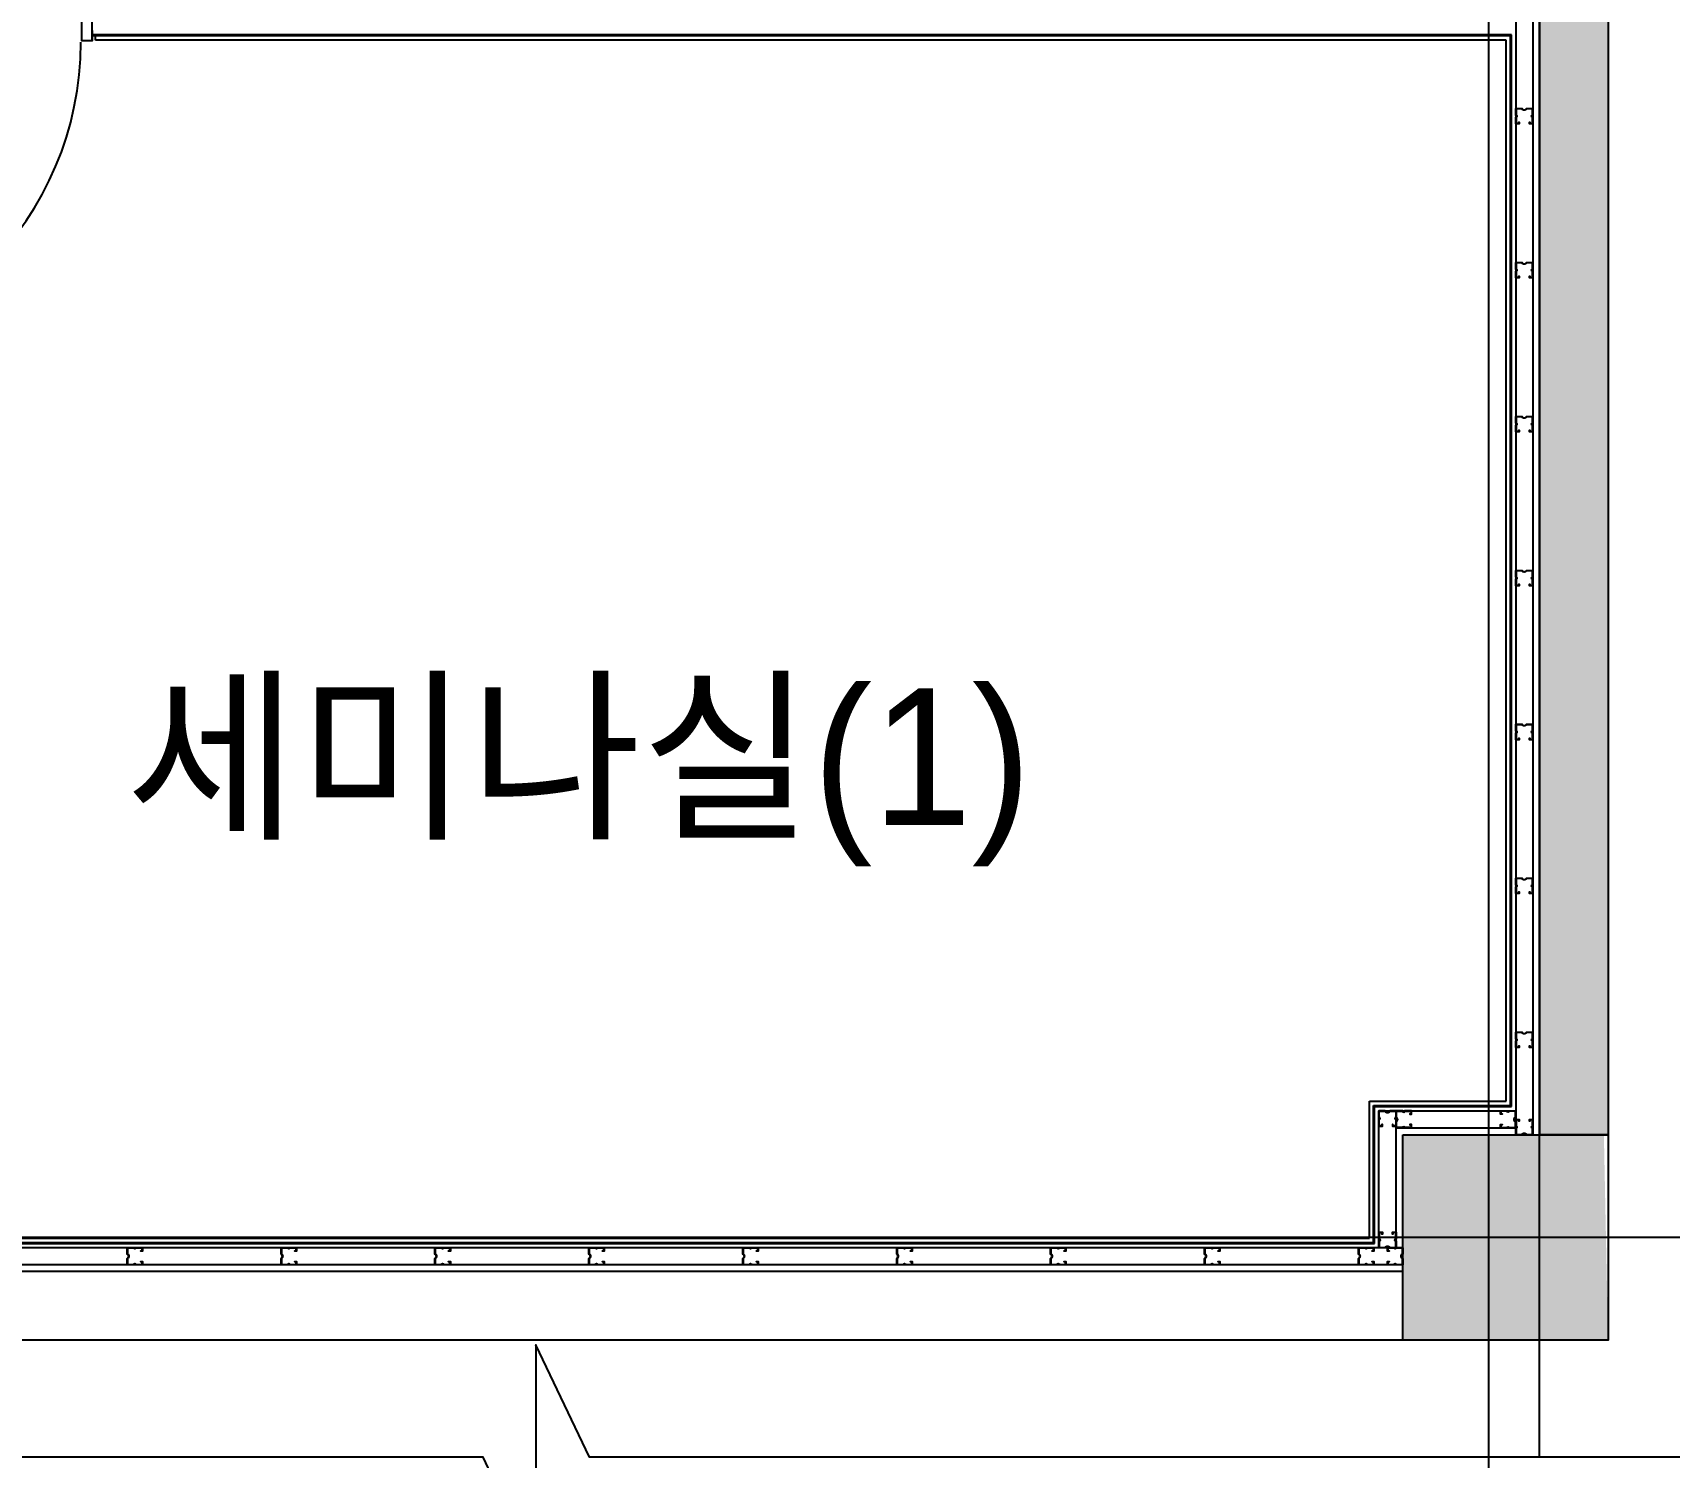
# Model space of a CAD drawing. Header units: metres. Extents: x 630750 to 860239, y 578133 to 726633.
# Drawn here: x 758748 to 763533, y 632268 to 636432 of the extents above; entities that cross this region are included whole.
import ezdxf

# ---------------------------------------------------------------- set-up
doc = ezdxf.new("R2010")
doc.units = ezdxf.units.M
doc.header["$LTSCALE"] = 300
doc.linetypes.add('CONTINOUS', pattern=[0])
doc.linetypes.add('업무시설_xr-base$0$CONTINOUS', pattern=[0])
for name, color, linetype in [('002mp-SYM', 3, 'Continuous'), ('A-CEN-1', 1, 'Continuous'), ('A-CON', 2, 'Continuous'), ('A-TXT', 3, 'Continuous'), ('A-WAL-BLK', 3, 'Continuous'), ('A-WALL-CONC', 2, 'Continuous'), ('KUK-DOOR', 4, 'Continuous'), ('KUK-DOOR-FRAME', 4, 'Continuous'), ('KUK-DRYWALL', 4, 'Continuous'), ('KUK-WALL-DRYWALL', 4, 'Continuous'), ('KUK-공사제외', 252, 'CONTINOUS'), ('KUK-석고보드', 201, 'Continuous')]:
    doc.layers.add(name, color=color, linetype=linetype)
doc.styles.add('돋움', font='')
doc.styles.get('돋움').set_extended_font_data('Dotum')

# ---------------------------------------------------------------- blocks, each defined once
blk = doc.blocks.new('con1')
at = {"layer": 'A-WALL-CONC', "linetype": '업무시설_xr-base$0$CONTINOUS'}
h = blk.add_hatch(color=253, dxfattribs=at)
h.dxf.hatch_style = 1
h.paths.add_polyline_path([(-302595.9, -253222.2), (-301895.9, -253222.2), (-301895.9, -253922.2), (-302595.9, -253922.2)])
h.paths.add_polyline_path([(-384245.9, -253222.2), (-383545.9, -253222.2), (-383545.9, -253922.2), (-384245.9, -253922.2)])
h.paths.add_polyline_path([(-335095.9, -253172.2), (-334295.9, -253172.2), (-334295.9, -253972.2), (-335095.9, -253972.2)])
h.paths.add_polyline_path([(-354895.9, -253172.2), (-354095.9, -253172.2), (-354095.9, -253972.2), (-354895.9, -253972.2)])
h.paths.add_polyline_path([(-374695.9, -253172.2), (-373895.9, -253172.2), (-373895.9, -253972.2), (-374695.9, -253972.2)])
h.paths.add_polyline_path([(-325195.9, -253172.2), (-324395.9, -253172.2), (-324395.9, -253972.2), (-325195.9, -253972.2)])
h.paths.add_polyline_path([(-364745.9, -253222.2), (-364045.9, -253222.2), (-364045.9, -253922.2), (-364745.9, -253922.2)])
h.paths.add_polyline_path([(-344945.9, -253222.2), (-344245.9, -253222.2), (-344245.9, -253922.2), (-344945.9, -253922.2)])
h.paths.add_polyline_path([(-310045.9, -253222.2), (-309345.9, -253222.2), (-309345.9, -253922.2), (-310045.9, -253922.2)])
h.paths.add_polyline_path([(-318595.9, -253172.2), (-317795.9, -253172.2), (-317795.9, -253972.2), (-318595.9, -253972.2)])
h.paths.add_polyline_path([(-384245.9, -310859.9), (-383445.9, -310859.9), (-383445.9, -311659.9), (-384245.9, -311659.9)])
h.paths.add_polyline_path([(-384245.9, -305472.2), (-383445.9, -305472.2), (-383445.9, -306272.2), (-384245.9, -306272.2)])
h.paths.add_polyline_path([(-384245.9, -295572.2), (-383445.9, -295572.2), (-383445.9, -296372.2), (-384245.9, -296372.2)])
h.paths.add_polyline_path([(-384195.9, -276472.2), (-383595.9, -276472.2), (-383595.9, -275872.2), (-384195.9, -275872.2)])
h.paths.add_polyline_path([(-384245.9, -285672.2), (-383445.9, -285672.2), (-383445.9, -286472.2), (-384245.9, -286472.2)])
h.paths.add_polyline_path([(-384295.9, -269172.2), (-383495.9, -269172.2), (-383495.9, -269972.2), (-384295.9, -269972.2)])
h.paths.add_polyline_path([(-384295.9, -260672.2), (-383495.9, -260672.2), (-383495.9, -261472.2), (-384295.9, -261472.2)])
h.paths.add_polyline_path([(-376995.9, -285572.2), (-376195.9, -285572.2), (-376195.9, -286372.2), (-376995.9, -286372.2)], flags=17)
h.paths.add_polyline_path([(-374695.9, -276572.2), (-373895.9, -276572.2), (-373895.9, -275772.2), (-374695.9, -275772.2)], flags=17)
h.paths.add_polyline_path([(-364695.9, -285772.2), (-364095.9, -285772.2), (-364095.9, -286372.2), (-364695.9, -286372.2)], flags=17)
h.paths.add_polyline_path([(-364795.9, -275772.2), (-363995.9, -275772.2), (-363995.9, -276572.2), (-364795.9, -276572.2)], flags=17)
edge = h.paths.add_edge_path(flags=16)
edge.add_arc((-376495.9, -295972.2), 450, 0, 360)
edge = h.paths.add_edge_path(flags=16)
edge.add_arc((-354495.9, -302572.2), 450, 0, 360)
edge = h.paths.add_edge_path(flags=16)
edge.add_arc((-364395.9, -295972.2), 350, 0, 360)
edge = h.paths.add_edge_path(flags=16)
edge.add_arc((-354495.9, -295972.2), 450, 0, 360)
edge = h.paths.add_edge_path(flags=16)
edge.add_arc((-344595.9, -302572.2), 350, 0, 360)
edge = h.paths.add_edge_path(flags=16)
edge.add_arc((-344595.9, -295972.2), 350, 0, 360)
edge = h.paths.add_edge_path(flags=16)
edge.add_arc((-364395.9, -302572.2), 350, 0, 360)
h.paths.add_polyline_path([(-375978.1, -305715.7), (-376743.7, -305483.5), (-376976, -306249), (-376210.4, -306481.3)], flags=17)
h.paths.add_polyline_path([(-378097.8, -312701.2), (-378863.4, -312468.9), (-379095.6, -313234.5), (-378330.1, -313466.8)], flags=16)
h.paths.add_polyline_path([(-354767.9, -312099.6), (-355533.5, -311867.3), (-355765.8, -312632.8), (-355000.2, -312865.1)], flags=17)
h.paths.add_polyline_path([(-347591.1, -314277.3), (-348356.6, -314045), (-348588.9, -314810.6), (-347823.4, -315042.9)], flags=17)
h.paths.add_polyline_path([(-349725.3, -321310.6), (-350490.8, -321078.3), (-350723.1, -321843.9), (-349957.6, -322076.2)], flags=17)
h.paths.add_polyline_path([(-359198.7, -318436), (-359964.3, -318203.7), (-360196.6, -318969.2), (-359431, -319201.5)], flags=17)
edge = h.paths.add_edge_path(flags=16)
edge.add_arc((-324745.9, -312472.2), 450, 0, 360)
h.paths.add_polyline_path([(-318595.9, -311972.2), (-317795.9, -311972.2), (-317795.9, -312972.2), (-318595.9, -312972.2)], flags=17)
edge = h.paths.add_edge_path(flags=16)
edge.add_arc((-335145.9, -312472.2), 350, 0, 360)
edge = h.paths.add_edge_path(flags=16)
edge.add_arc((-338616.5, -317418.6), 450, 0, 360)
h.paths.add_polyline_path([(-340251.8, -324185.3), (-341017.4, -323953), (-341249.7, -324718.5), (-340484.1, -324950.8)], flags=17)
edge = h.paths.add_edge_path(flags=17)
edge.add_arc((-324745.9, -319072.2), 450, 0, 360)
h.paths.add_polyline_path([(-318695.9, -318672.2), (-317695.9, -318672.2), (-317695.9, -319472.2), (-318695.9, -319472.2)], flags=17)
h.paths.add_polyline_path([(-310095.9, -327072.2), (-309295.9, -327072.2), (-309295.9, -327872.2), (-310095.9, -327872.2)])
h.paths.add_polyline_path([(-316095.9, -322372.2), (-316095.9, -325422.2), (-311307.7, -325422.2), (-311307.7, -325222.2), (-315895.9, -325222.2), (-315895.9, -322572.2), (-309695.9, -322572.2), (-309695.9, -325222.2), (-310307.7, -325222.2), (-310307.7, -325422.2), (-309495.9, -325422.2), (-309495.9, -322372.2)], flags=17)
edge = h.paths.add_edge_path(flags=17)
edge.add_arc((-324795.9, -327472.2), 400, 0, 360)
edge = h.paths.add_edge_path(flags=17)
edge.add_arc((-318195.9, -329272.2), 450, 0, 360)
h.paths.add_polyline_path([(-310095.9, -331472.2), (-309295.9, -331472.2), (-309295.9, -332272.2), (-310095.9, -332272.2)])
edge = h.paths.add_edge_path(flags=16)
edge.add_arc((-334695.9, -302572.2), 350, 0, 360)
edge = h.paths.add_edge_path(flags=17)
edge.add_arc((-334695.9, -286072.2), 350, 0, 360)
edge = h.paths.add_edge_path(flags=16)
edge.add_arc((-334695.9, -295972.2), 350, 0, 360)
edge = h.paths.add_edge_path(flags=17)
edge.add_arc((-344595.9, -286072.2), 450, 0, 360)
h.paths.add_polyline_path([(-318595.9, -295472.2), (-317795.9, -295472.2), (-317795.9, -296472.2), (-318595.9, -296472.2)], flags=17)
h.paths.add_polyline_path([(-318595.9, -302072.2), (-317795.9, -302072.2), (-317795.9, -303072.2), (-318595.9, -303072.2)], flags=17)
edge = h.paths.add_edge_path(flags=16)
edge.add_arc((-324795.9, -302572.2), 450, 0, 360)
edge = h.paths.add_edge_path(flags=16)
edge.add_arc((-324795.9, -295972.2), 450, 0, 360)
edge = h.paths.add_edge_path(flags=17)
edge.add_arc((-324795.9, -286072.2), 450, 0, 360)
edge = h.paths.add_edge_path(flags=17)
edge.add_arc((-334695.9, -276172.2), 450, 0, 360)
edge = h.paths.add_edge_path(flags=17)
edge.add_arc((-344595.9, -276172.2), 450, 0, 360)
h.paths.add_polyline_path([(-318595.9, -275772.2), (-317795.9, -275772.2), (-317795.9, -276572.2), (-318595.9, -276572.2)], flags=17)
h.paths.add_polyline_path([(-318595.9, -285672.2), (-317795.9, -285672.2), (-317795.9, -286472.2), (-318595.9, -286472.2)], flags=17)
edge = h.paths.add_edge_path(flags=17)
edge.add_arc((-324795.9, -276172.2), 450, 0, 360)
h.paths.add_polyline_path([(-364795.9, -260672.2), (-363995.9, -260672.2), (-363995.9, -261472.2), (-364795.9, -261472.2)])
h.paths.add_polyline_path([(-364795.9, -269172.2), (-363995.9, -269172.2), (-363995.9, -269972.2), (-364795.9, -269972.2)], flags=17)
h.paths.add_polyline_path([(-325195.9, -269172.2), (-324395.9, -269172.2), (-324395.9, -269972.2), (-325195.9, -269972.2)], flags=17)
h.paths.add_polyline_path([(-310845.9, -260722.2), (-310045.9, -260722.2), (-310045.9, -261522.2), (-310845.9, -261522.2)], flags=17)
h.paths.add_polyline_path([(-325195.9, -260672.2), (-324395.9, -260672.2), (-324395.9, -261472.2), (-325195.9, -261472.2)])
h.paths.add_polyline_path([(-335095.9, -260672.2), (-334295.9, -260672.2), (-334295.9, -261472.2), (-335095.9, -261472.2)])
h.paths.add_polyline_path([(-344995.9, -260672.2), (-344195.9, -260672.2), (-344195.9, -261472.2), (-344995.9, -261472.2)])
h.paths.add_polyline_path([(-354895.9, -260672.2), (-354095.9, -260672.2), (-354095.9, -261472.2), (-354895.9, -261472.2)])
h.paths.add_polyline_path([(-354895.9, -269172.2), (-354095.9, -269172.2), (-354095.9, -269972.2), (-354895.9, -269972.2)], flags=17)
h.paths.add_polyline_path([(-344995.9, -269172.2), (-344195.9, -269172.2), (-344195.9, -269972.2), (-344995.9, -269972.2)], flags=17)
h.paths.add_polyline_path([(-335095.9, -269172.2), (-334295.9, -269172.2), (-334295.9, -269972.2), (-335095.9, -269972.2)], flags=17)
h.paths.add_polyline_path([(-310145.9, -275772.2), (-309345.9, -275772.2), (-309345.9, -276572.2), (-310145.9, -276572.2)])
h.paths.add_polyline_path([(-310145.9, -269172.2), (-309345.9, -269172.2), (-309345.9, -269972.2), (-310145.9, -269972.2)])
h.paths.add_polyline_path([(-309945.9, -312172.2), (-309345.9, -312172.2), (-309345.9, -312772.2), (-309945.9, -312772.2)], flags=17)
h.paths.add_polyline_path([(-309945.9, -302272.2), (-309345.9, -302272.2), (-309345.9, -302872.2), (-309945.9, -302872.2)], flags=17)
h.paths.add_polyline_path([(-310145.9, -295572.2), (-309345.9, -295572.2), (-309345.9, -296372.2), (-310145.9, -296372.2)])
h.paths.add_polyline_path([(-310145.9, -285672.2), (-309345.9, -285672.2), (-309345.9, -286472.2), (-310145.9, -286472.2)])
h.paths.add_polyline_path([(-366406.6, -311179.9), (-366585, -311089.4), (-367172.8, -312248.9), (-366994.4, -312339.4)], flags=16)
h.paths.add_polyline_path([(-367582.3, -313498.9), (-367760.7, -313408.4), (-368303.3, -314478.7), (-368124.9, -314569.2)], flags=16)
h.paths.add_polyline_path([(-374501.4, -323406.8), (-375266.9, -323174.5), (-375499.2, -323940), (-374733.7, -324172.3)], flags=17)
h.paths.add_polyline_path([(-380817, -321490.3), (-381582.5, -321258), (-381814.8, -322023.6), (-381049.3, -322255.9)])
h.paths.add_polyline_path([(-319504.7, -329605.3), (-319562.8, -329796.7), (-318586.8, -330092.9), (-318528.7, -329901.5)], flags=17)
h.paths.add_polyline_path([(-317399.5, -330244.1), (-317457.6, -330435.5), (-316481.5, -330731.7), (-316423.5, -330540.3)], flags=17)
h.paths.add_polyline_path([(-315294.3, -330882.9), (-315352.4, -331074.3), (-314376.3, -331370.5), (-314318.3, -331179.1)], flags=17)
h.paths.add_polyline_path([(-313189.1, -331521.7), (-313247.2, -331713.1), (-312271.1, -332009.3), (-312213, -331817.9)], flags=17)
h.paths.add_polyline_path([(-311083.9, -332160.5), (-311142, -332351.9), (-310165.9, -332648.1), (-310107.8, -332456.7)], flags=17)
h.paths.add_polyline_path([(-308978.7, -332799.4), (-309036.7, -332990.7), (-308060.7, -333286.9), (-308002.6, -333095.5)])
h.paths.add_polyline_path([(-306873.5, -333438.2), (-306931.5, -333629.5), (-305955.5, -333925.7), (-305897.4, -333734.3)])
h.paths.add_polyline_path([(-321610, -328966.5), (-321668, -329157.9), (-320692, -329454.1), (-320633.9, -329262.7)], flags=17)
h.paths.add_polyline_path([(-304768.2, -334077), (-304826.3, -334268.4), (-303850.3, -334564.5), (-303792.2, -334373.1)])
h.paths.add_polyline_path([(-366379.8, -308837.3), (-366525.2, -309124), (-365780.1, -309501.8), (-365997.1, -309929.9), (-365818.7, -310020.4), (-365281.9, -308961.4), (-368992.7, -307835.4), (-369050.7, -308026.8), (-368955, -308055.9), (-369303.5, -309204.2), (-369399.2, -309175.1), (-369457.2, -309366.5), (-369361.5, -309395.5), (-371190.9, -315424.1), (-373726.7, -314654.6), (-371897.4, -308626.1), (-370414.2, -309076.1), (-370356.1, -308884.7), (-371839.3, -308434.7), (-371490.9, -307286.4), (-370007.6, -307736.5), (-369949.6, -307545.1), (-371624.2, -307036.9), (-373976.1, -314787.9), (-369001.2, -316297.6), (-368712.8, -315728.7), (-368891.1, -315638.2), (-369103.7, -316057.4), (-370999.5, -315482.2), (-368763.6, -308113.9)], flags=17)
edge = h.paths.add_edge_path()
edge.add_line((-317995.9, -269122.2), (-318195.9, -269122.2))
edge.add_line((-318195.9, -266622.2), (-317995.9, -266622.2))
edge.add_line((-318195.9, -265972.2), (-318195.9, -266622.2))
edge.add_line((-318195.9, -269122.2), (-318195.9, -269672.2))
edge.add_line((-317995.9, -269472.2), (-317995.9, -269122.2))
edge.add_line((-317995.9, -266622.2), (-317995.9, -265972.2))
edge.add_line((-317070.9, -260922.2), (-317070.9, -260722.2))
edge.add_line((-317070.9, -260722.2), (-314895.9, -260722.2))
edge.add_line((-314895.9, -260722.2), (-314895.9, -260922.2))
edge.add_line((-314895.9, -260922.2), (-317070.9, -260922.2))
edge.add_line((-318195.9, -265972.2), (-321995.9, -265972.2))
edge.add_line((-321995.9, -265972.2), (-321995.9, -262022.2))
edge.add_line((-321995.9, -262022.2), (-321795.9, -262022.2))
edge.add_line((-321795.9, -262022.2), (-321795.9, -262922.2))
edge.add_line((-321795.9, -262922.2), (-321695.9, -262922.2))
edge.add_line((-321695.9, -262922.2), (-321695.9, -263122.2))
edge.add_line((-321695.9, -263122.2), (-321795.9, -263122.2))
edge.add_line((-321795.9, -263122.2), (-321795.9, -265772.2))
edge.add_line((-321795.9, -265772.2), (-314195.9, -265772.2))
edge.add_line((-314195.9, -265772.2), (-314195.9, -263122.2))
edge.add_line((-314195.9, -263122.2), (-320695.9, -263122.2))
edge.add_line((-320695.9, -263122.2), (-320695.9, -262922.2))
edge.add_line((-320695.9, -262922.2), (-319545.9, -262922.2))
edge.add_line((-319545.9, -262922.2), (-319545.9, -260922.2))
edge.add_line((-319545.9, -260922.2), (-321795.9, -260922.2))
edge.add_line((-321795.9, -260922.2), (-321795.9, -261022.2))
edge.add_line((-321795.9, -261022.2), (-321995.9, -261022.2))
edge.add_line((-321995.9, -261022.2), (-321995.9, -260722.2))
edge.add_line((-321995.9, -260722.2), (-317770.9, -260722.2))
edge.add_line((-317770.9, -260722.2), (-317770.9, -260922.2))
edge.add_line((-317995.9, -269472.2), (-314195.9, -269472.2))
edge.add_line((-314195.9, -269472.2), (-314195.9, -265972.2))
edge.add_line((-314195.9, -265972.2), (-317995.9, -265972.2))
edge.add_line((-317770.9, -260922.2), (-319345.9, -260922.2))
edge.add_line((-319345.9, -260922.2), (-319345.9, -262922.2))
edge.add_line((-319345.9, -262922.2), (-314195.9, -262922.2))
edge.add_line((-314195.9, -262922.2), (-314195.9, -260722.2))
edge.add_line((-314195.9, -260722.2), (-313995.9, -260722.2))
edge.add_line((-313995.9, -260722.2), (-313995.9, -269672.2))
edge.add_line((-313995.9, -269672.2), (-318195.9, -269672.2))
edge.add_line((-309345.9, -286472.2), (-309345.9, -312772.2))
edge.add_line((-309545.9, -302872.2), (-309545.9, -312172.2))
edge.add_line((-309545.9, -296372.2), (-309545.9, -302272.2))
edge.add_line((-309545.9, -286472.2), (-309545.9, -295572.2))
edge.add_line((-375426.6, -323700.8), (-380976.7, -322016.6))
edge.add_line((-334860, -324841.4), (-335146.9, -325786.6))
edge.add_line((-334660.1, -325215.5), (-334859.8, -325873.7))
edge.add_line((-324795.9, -328208.8), (-324795.9, -327872.2))
edge.add_line((-324595.9, -328060.4), (-324595.9, -327818.6))
edge.add_line((-324795.9, -328208.8), (-322797.2, -328815.2))
edge.add_line((-322797.2, -328815.2), (-322739.1, -328623.9))
edge.add_line((-322739.1, -328623.9), (-324595.9, -328060.4))
edge.add_line((-337531.2, -334677.3), (-338201, -334474.1))
edge.add_line((-338201, -334474.1), (-338404.3, -335143.9))
edge.add_line((-338404.3, -335143.9), (-337734.4, -335347.2))
edge.add_line((-337734.4, -335347.2), (-337531.2, -334677.3))
edge = h.paths.add_edge_path()
edge.add_line((-339857.9, -323400.5), (-339799.8, -323209.1))
edge.add_line((-339799.8, -323209.1), (-337930.3, -317052.2))
edge.add_line((-337930.3, -317052.2), (-338217.3, -316965))
edge.add_line((-338217.3, -316965), (-338268.5, -317133.4))
edge.add_arc((-338616.5, -317418.6), 450, -73.1135, 39.3318, ccw=False)
edge.add_line((-338485.8, -317849.2), (-340145, -323313.3))
edge.add_line((-340145, -323313.3), (-339857.9, -323400.5))
h = blk.add_hatch(color=253, dxfattribs=at)
h.dxf.hatch_style = 1
h.paths.add_polyline_path([(-309545.9, -302872.2), (-309345.9, -302872.2), (-309345.9, -312172.2), (-309545.9, -312172.2)])
at = {"layer": 'A-CON'}
for points in [[(-309545.9, -302872.2), (-309345.9, -302872.2), (-309345.9, -312172.2), (-309545.9, -312172.2)], [(-309945.9, -312172.2), (-309345.9, -312172.2), (-309345.9, -312772.2), (-309945.9, -312772.2)]]:
    blk.add_lwpolyline(points, close=True, dxfattribs=at)
at = {"layer": 'A-WALL-CONC'}
for p, q in [((-309345.9, -286472.2), (-309345.9, -312772.2)), ((-309545.9, -302872.2), (-309545.9, -312172.2))]:
    blk.add_line(p, q, dxfattribs=at)
blk = doc.blocks.new('A$C350577A3')
at = {"layer": 'KUK-DOOR', "color": 6}
for p, q in [((43.5, 939, -6432.8), (43.5, 999, -6432.8)), ((43.5, 999, -6432.8), (173.5, 999, -6432.8)), ((63.5, 939, -6432.8), (63.5, 979, -6432.8)), ((63.5, 979, -6432.8), (173.5, 979, -6432.8)), ((173.5, 979, -6432.8), (173.5, 999, -6432.8)), ((79, 939, -6432.8), (28, 939, -6432.8)), ((28, 939, -6432.8), (28, 934, 0)), ((79, 934, -6432.8), (79, 939, -6432.8)), ((28, 887, 0), (28, 892, 6432.8)), ((79, 887, 0), (28, 887, 0)), ((43.5, 887, 0), (43.5, 827, 0)), ((63.5, 887, 0), (63.5, 847, 0)), ((79, 892, 0), (79, 887, 0)), ((43.5, 827, 0), (173.5, 827, 0)), ((63.5, 847, 0), (173.5, 847, 0)), ((173.5, 847, 0), (173.5, 827, 0))]:
    blk.add_line(p, q, dxfattribs=at)
at = {"layer": 'KUK-DOOR', "color": 251}
for p, q in [((29.7, 934, -6432.8), (29.7, 939, -6432.8)), ((31.3, 934, -6432.8), (31.3, 939, -6432.8)), ((33.9, 934, -6432.8), (33.9, 939, -6432.8)), ((38.4, 934, -6432.8), (38.4, 939, -6432.8)), ((44.6, 934, -6432.8), (44.6, 939, -6432.8)), ((62.4, 934, -6432.8), (62.4, 939, -6432.8)), ((68.6, 934, -6432.8), (68.6, 939, -6432.8)), ((73.1, 934, -6432.8), (73.1, 939, -6432.8)), ((75.7, 934, -6432.8), (75.7, 939, -6432.8)), ((77.3, 934, -6432.8), (77.3, 939, -6432.8)), ((78.4, 934, -6432.8), (78.4, 939, -6432.8)), ((29.7, 892, 0), (29.7, 887, 0)), ((31.3, 892, 0), (31.3, 887, 0)), ((33.9, 892, 0), (33.9, 887, 0)), ((38.4, 892, 0), (38.4, 887, 0)), ((44.6, 892, 0), (44.6, 887, 0)), ((62.4, 892, 0), (62.4, 887, 0)), ((68.6, 892, 0), (68.6, 887, 0)), ((73.1, 892, 0), (73.1, 887, 0)), ((75.7, 892, 0), (75.7, 887, 0)), ((77.3, 892, 0), (77.3, 887, 0)), ((78.4, 892, 0), (78.4, 887, 0))]:
    blk.add_line(p, q, dxfattribs=at)
at = {"layer": 'KUK-DOOR', "color": 1, "ltscale": 100}
for p, q in [((46, 897, 0), (96, 929, 0)), ((96, 897, 0), (146, 929, 0)), ((146, 897, 0), (196, 929, 0)), ((744, 897, 0), (794, 929, 0)), ((794, 897, 0), (844, 929, 0)), ((844, 897, 0), (894, 929, 0))]:
    blk.add_line(p, q, dxfattribs=at)
at = {"layer": 'KUK-DOOR', "color": 8}
blk.add_line((196, 897, 0), (196, 929, 0), dxfattribs=at)
at = {"layer": 'KUK-DOOR', "color": 7, "elevation": 0}
for points in [[(9, 934), (0, 934), (2.5, 892), (46, 892), (46, 934), (9, 934)], [(46, 934), (894, 934)], [(894, 934), (894, 892), (934, 892), (934, 896), (934, 896), (934, 934), (894, 934)], [(894, 892), (46, 892)]]:
    blk.add_lwpolyline(points, dxfattribs=at)
at = {"layer": 'KUK-DOOR', "color": 1, "ltscale": 100, "elevation": 0}
for points in [[(46, 897), (96, 897), (96, 929), (46, 929)], [(96, 897), (146, 897), (146, 929), (96, 929)], [(146, 897), (196, 897), (196, 929), (146, 929)], [(196, 897), (744, 897), (744, 929), (196, 929)], [(744, 897), (794, 897), (794, 929), (744, 929)], [(794, 897), (844, 897), (844, 929), (794, 929)], [(844, 897), (894, 897), (894, 929), (844, 929)]]:
    blk.add_lwpolyline(points, close=True, dxfattribs=at)
at = {"layer": 'KUK-DOOR', "color": 1, "elevation": 0}
blk.add_lwpolyline([(894, 934), (894, 897)], dxfattribs=at)
at = {"layer": 'KUK-DOOR', "color": 1}
blk.add_arc((937.5, 937.5, 0), 937.5, 180.2153, 269.847, dxfattribs=at)

msp = doc.modelspace()

# ---------------------------------------------------------------- linework, layer by layer
at = {"layer": '002mp-SYM', "color": 7}
for points in [[(772576.1, 632267.5), (760376.6, 632267.5), (760219, 632596), (760219, 631939.2), (760065.7, 632267.5), (753558.6, 632267.5)], [(772576.1, 632267.5), (760376.7, 632267.5), (760219, 632596), (760219, 631939.2), (760065.7, 632267.5), (753558.6, 632267.5)]]:
    msp.add_lwpolyline(points, dxfattribs=at)
at = {"layer": 'A-CEN-1', "linetype": 'Continuous'}
for p, q in [((763004.4, 708258.8), (763004.4, 599232.8)), ((796986.4, 632910.2), (735004.4, 632910.2))]:
    msp.add_line(p, q, dxfattribs=at)
at = {"layer": 'A-CON'}
msp.add_lwpolyline([(762754.4, 633210.2), (763354.4, 633210.2), (763354.4, 632610.2), (762754.4, 632610.2)], close=True, dxfattribs=at)
at = {"layer": 'A-WAL-BLK'}
for p, q in [((762754.4, 632810.2), (754904.4, 632810.2)), ((762754.4, 632610.2), (754904.4, 632610.2))]:
    msp.add_line(p, q, dxfattribs=at)
at = {"layer": 'KUK-DOOR-FRAME'}
msp.add_lwpolyline([(758922.4, 636438.2), (758922.4, 636408.2), (758916.4, 636408.2), (758916.4, 636408.2), (758892.4, 636408.2), (758892.4, 636463.2)], dxfattribs=at)
at = {"layer": 'KUK-DRYWALL', "color": 8}
for points in [[(763094.4, 636166.2), (763094.4, 636165.2), (763084.4, 636165.2), (763084.4, 636185.2, 1), (763084.4, 636190.2), (763084.4, 636210.2), (763102.9, 636210.2, 0.589997), (763115.9, 636210.2), (763134.4, 636210.2), (763134.4, 636190.2, 1), (763134.4, 636185.2), (763134.4, 636165.2), (763124.4, 636165.2), (763124.4, 636170.2), (763125.4, 636170.2), (763125.4, 636166.2), (763133.4, 636166.2), (763133.4, 636184.4, -0.745356), (763133.4, 636191.1), (763133.4, 636209.2), (763116.5, 636209.2, -0.542783), (763102.3, 636209.2), (763085.4, 636209.2), (763085.4, 636191.1, -0.745356), (763085.4, 636184.4), (763085.4, 636166.2), (763093.4, 636166.2), (763093.4, 636170.2), (763094.4, 636170.2), (763094.4, 636165.2)], [(763094.4, 635716.2), (763094.4, 635715.2), (763084.4, 635715.2), (763084.4, 635735.2, 1), (763084.4, 635740.2), (763084.4, 635760.2), (763102.9, 635760.2, 0.589997), (763115.9, 635760.2), (763134.4, 635760.2), (763134.4, 635740.2, 1), (763134.4, 635735.2), (763134.4, 635715.2), (763124.4, 635715.2), (763124.4, 635720.2), (763125.4, 635720.2), (763125.4, 635716.2), (763133.4, 635716.2), (763133.4, 635734.4, -0.745356), (763133.4, 635741.1), (763133.4, 635759.2), (763116.5, 635759.2, -0.542783), (763102.3, 635759.2), (763085.4, 635759.2), (763085.4, 635741.1, -0.745356), (763085.4, 635734.4), (763085.4, 635716.2), (763093.4, 635716.2), (763093.4, 635720.2), (763094.4, 635720.2), (763094.4, 635715.2)], [(763094.4, 635266.2), (763094.4, 635265.2), (763084.4, 635265.2), (763084.4, 635285.2, 1), (763084.4, 635290.2), (763084.4, 635310.2), (763102.9, 635310.2, 0.589997), (763115.9, 635310.2), (763134.4, 635310.2), (763134.4, 635290.2, 1), (763134.4, 635285.2), (763134.4, 635265.2), (763124.4, 635265.2), (763124.4, 635270.2), (763125.4, 635270.2), (763125.4, 635266.2), (763133.4, 635266.2), (763133.4, 635284.4, -0.745356), (763133.4, 635291.1), (763133.4, 635309.2), (763116.5, 635309.2, -0.542783), (763102.3, 635309.2), (763085.4, 635309.2), (763085.4, 635291.1, -0.745356), (763085.4, 635284.4), (763085.4, 635266.2), (763093.4, 635266.2), (763093.4, 635270.2), (763094.4, 635270.2), (763094.4, 635265.2)], [(763094.4, 634816.2), (763094.4, 634815.2), (763084.4, 634815.2), (763084.4, 634835.2, 1), (763084.4, 634840.2), (763084.4, 634860.2), (763102.9, 634860.2, 0.589997), (763115.9, 634860.2), (763134.4, 634860.2), (763134.4, 634840.2, 1), (763134.4, 634835.2), (763134.4, 634815.2), (763124.4, 634815.2), (763124.4, 634820.2), (763125.4, 634820.2), (763125.4, 634816.2), (763133.4, 634816.2), (763133.4, 634834.4, -0.745356), (763133.4, 634841.1), (763133.4, 634859.2), (763116.5, 634859.2, -0.542783), (763102.3, 634859.2), (763085.4, 634859.2), (763085.4, 634841.1, -0.745356), (763085.4, 634834.4), (763085.4, 634816.2), (763093.4, 634816.2), (763093.4, 634820.2), (763094.4, 634820.2), (763094.4, 634815.2)], [(763094.4, 634366.2), (763094.4, 634365.2), (763084.4, 634365.2), (763084.4, 634385.2, 1), (763084.4, 634390.2), (763084.4, 634410.2), (763102.9, 634410.2, 0.589997), (763115.9, 634410.2), (763134.4, 634410.2), (763134.4, 634390.2, 1), (763134.4, 634385.2), (763134.4, 634365.2), (763124.4, 634365.2), (763124.4, 634370.2), (763125.4, 634370.2), (763125.4, 634366.2), (763133.4, 634366.2), (763133.4, 634384.4, -0.745356), (763133.4, 634391.1), (763133.4, 634409.2), (763116.5, 634409.2, -0.542783), (763102.3, 634409.2), (763085.4, 634409.2), (763085.4, 634391.1, -0.745356), (763085.4, 634384.4), (763085.4, 634366.2), (763093.4, 634366.2), (763093.4, 634370.2), (763094.4, 634370.2), (763094.4, 634365.2)], [(763094.4, 633916.2), (763094.4, 633915.2), (763084.4, 633915.2), (763084.4, 633935.2, 1), (763084.4, 633940.2), (763084.4, 633960.2), (763102.9, 633960.2, 0.589997), (763115.9, 633960.2), (763134.4, 633960.2), (763134.4, 633940.2, 1), (763134.4, 633935.2), (763134.4, 633915.2), (763124.4, 633915.2), (763124.4, 633920.2), (763125.4, 633920.2), (763125.4, 633916.2), (763133.4, 633916.2), (763133.4, 633934.4, -0.745356), (763133.4, 633941.1), (763133.4, 633959.2), (763116.5, 633959.2, -0.542783), (763102.3, 633959.2), (763085.4, 633959.2), (763085.4, 633941.1, -0.745356), (763085.4, 633934.4), (763085.4, 633916.2), (763093.4, 633916.2), (763093.4, 633920.2), (763094.4, 633920.2), (763094.4, 633915.2)], [(763094.4, 633466.2), (763094.4, 633465.2), (763084.4, 633465.2), (763084.4, 633485.2, 1), (763084.4, 633490.2), (763084.4, 633510.2), (763102.9, 633510.2, 0.589997), (763115.9, 633510.2), (763134.4, 633510.2), (763134.4, 633490.2, 1), (763134.4, 633485.2), (763134.4, 633465.2), (763124.4, 633465.2), (763124.4, 633470.2), (763125.4, 633470.2), (763125.4, 633466.2), (763133.4, 633466.2), (763133.4, 633484.4, -0.745356), (763133.4, 633491.1), (763133.4, 633509.2), (763116.5, 633509.2, -0.542783), (763102.3, 633509.2), (763085.4, 633509.2), (763085.4, 633491.1, -0.745356), (763085.4, 633484.4), (763085.4, 633466.2), (763093.4, 633466.2), (763093.4, 633470.2), (763094.4, 633470.2), (763094.4, 633465.2)], [(762724.4, 633236.2), (762724.4, 633235.2), (762734.4, 633235.2), (762734.4, 633255.2, -1), (762734.4, 633260.2), (762734.4, 633280.2), (762715.9, 633280.2, -0.589997), (762702.9, 633280.2), (762684.4, 633280.2), (762684.4, 633260.2, -1), (762684.4, 633255.2), (762684.4, 633235.2), (762694.4, 633235.2), (762694.4, 633240.2), (762693.4, 633240.2), (762693.4, 633236.2), (762685.4, 633236.2), (762685.4, 633254.4, 0.745356), (762685.4, 633261.1), (762685.4, 633279.2), (762702.3, 633279.2, 0.542783), (762716.5, 633279.2), (762733.4, 633279.2), (762733.4, 633261.1, 0.745356), (762733.4, 633254.4), (762733.4, 633236.2), (762725.4, 633236.2), (762725.4, 633240.2), (762724.4, 633240.2), (762724.4, 633235.2)], [(762778.4, 633270.2), (762779.4, 633270.2), (762779.4, 633280.2), (762759.4, 633280.2, -1), (762754.4, 633280.2), (762734.4, 633280.2), (762734.4, 633261.7, -0.589997), (762734.4, 633248.7), (762734.4, 633230.2), (762754.4, 633230.2, -1), (762759.4, 633230.2), (762779.4, 633230.2), (762779.4, 633240.2), (762774.4, 633240.2), (762774.4, 633239.2), (762778.4, 633239.2), (762778.4, 633231.2), (762760.2, 633231.2, 0.745356), (762753.5, 633231.2), (762735.4, 633231.2), (762735.4, 633248.2, 0.542783), (762735.4, 633262.3), (762735.4, 633279.2), (762753.5, 633279.2, 0.745356), (762760.2, 633279.2), (762778.4, 633279.2), (762778.4, 633271.2), (762774.4, 633271.2), (762774.4, 633270.2), (762779.4, 633270.2)], [(763040.4, 633270.2), (763039.4, 633270.2), (763039.4, 633280.2), (763059.4, 633280.2, 1), (763064.4, 633280.2), (763084.4, 633280.2), (763084.4, 633261.7, 0.589997), (763084.4, 633248.7), (763084.4, 633230.2), (763064.4, 633230.2, 1), (763059.4, 633230.2), (763039.4, 633230.2), (763039.4, 633240.2), (763044.4, 633240.2), (763044.4, 633239.2), (763040.4, 633239.2), (763040.4, 633231.2), (763058.5, 633231.2, -0.745356), (763065.3, 633231.2), (763083.4, 633231.2), (763083.4, 633248.2, -0.542783), (763083.4, 633262.3), (763083.4, 633279.2), (763065.3, 633279.2, -0.745356), (763058.5, 633279.2), (763040.4, 633279.2), (763040.4, 633271.2), (763044.4, 633271.2), (763044.4, 633270.2), (763039.4, 633270.2)], [(763124.4, 633254.2), (763124.4, 633255.2), (763134.4, 633255.2), (763134.4, 633235.2, 1), (763134.4, 633230.2), (763134.4, 633210.2), (763115.9, 633210.2, 0.589997), (763102.9, 633210.2), (763084.4, 633210.2), (763084.4, 633230.2, 1), (763084.4, 633235.2), (763084.4, 633255.2), (763094.4, 633255.2), (763094.4, 633250.2), (763093.4, 633250.2), (763093.4, 633254.2), (763085.4, 633254.2), (763085.4, 633236.1, -0.745356), (763085.4, 633229.4), (763085.4, 633211.2), (763102.3, 633211.2, -0.542783), (763116.5, 633211.2), (763133.4, 633211.2), (763133.4, 633229.4, -0.745356), (763133.4, 633236.1), (763133.4, 633254.2), (763125.4, 633254.2), (763125.4, 633250.2), (763124.4, 633250.2), (763124.4, 633255.2)], [(762724.4, 632924.2), (762724.4, 632925.2), (762734.4, 632925.2), (762734.4, 632905.2, 1), (762734.4, 632900.2), (762734.4, 632880.2), (762715.9, 632880.2, 0.589997), (762702.9, 632880.2), (762684.4, 632880.2), (762684.4, 632900.2, 1), (762684.4, 632905.2), (762684.4, 632925.2), (762694.4, 632925.2), (762694.4, 632920.2), (762693.4, 632920.2), (762693.4, 632924.2), (762685.4, 632924.2), (762685.4, 632906.1, -0.745356), (762685.4, 632899.4), (762685.4, 632881.2), (762702.3, 632881.2, -0.542783), (762716.5, 632881.2), (762733.4, 632881.2), (762733.4, 632899.4, -0.745356), (762733.4, 632906.1), (762733.4, 632924.2), (762725.4, 632924.2), (762725.4, 632920.2), (762724.4, 632920.2), (762724.4, 632925.2)], [(759068.4, 632840.2), (759069.4, 632840.2), (759069.4, 632830.2), (759049.4, 632830.2, 1), (759044.4, 632830.2), (759024.4, 632830.2), (759024.4, 632848.7, 0.589997), (759024.4, 632861.7), (759024.4, 632880.2), (759044.4, 632880.2, 1), (759049.4, 632880.2), (759069.4, 632880.2), (759069.4, 632870.2), (759064.4, 632870.2), (759064.4, 632871.2), (759068.4, 632871.2), (759068.4, 632879.2), (759050.3, 632879.2, -0.745356), (759043.6, 632879.2), (759025.4, 632879.2), (759025.4, 632862.3, -0.542783), (759025.4, 632848.2), (759025.4, 632831.2), (759043.6, 632831.2, -0.745356), (759050.3, 632831.2), (759068.4, 632831.2), (759068.4, 632839.2), (759064.4, 632839.2), (759064.4, 632840.2), (759069.4, 632840.2)], [(759518.4, 632840.2), (759519.4, 632840.2), (759519.4, 632830.2), (759499.4, 632830.2, 1), (759494.4, 632830.2), (759474.4, 632830.2), (759474.4, 632848.7, 0.589997), (759474.4, 632861.7), (759474.4, 632880.2), (759494.4, 632880.2, 1), (759499.4, 632880.2), (759519.4, 632880.2), (759519.4, 632870.2), (759514.4, 632870.2), (759514.4, 632871.2), (759518.4, 632871.2), (759518.4, 632879.2), (759500.3, 632879.2, -0.745356), (759493.6, 632879.2), (759475.4, 632879.2), (759475.4, 632862.3, -0.542783), (759475.4, 632848.2), (759475.4, 632831.2), (759493.6, 632831.2, -0.745356), (759500.3, 632831.2), (759518.4, 632831.2), (759518.4, 632839.2), (759514.4, 632839.2), (759514.4, 632840.2), (759519.4, 632840.2)], [(759968.4, 632840.2), (759969.4, 632840.2), (759969.4, 632830.2), (759949.4, 632830.2, 1), (759944.4, 632830.2), (759924.4, 632830.2), (759924.4, 632848.7, 0.589997), (759924.4, 632861.7), (759924.4, 632880.2), (759944.4, 632880.2, 1), (759949.4, 632880.2), (759969.4, 632880.2), (759969.4, 632870.2), (759964.4, 632870.2), (759964.4, 632871.2), (759968.4, 632871.2), (759968.4, 632879.2), (759950.3, 632879.2, -0.745356), (759943.6, 632879.2), (759925.4, 632879.2), (759925.4, 632862.3, -0.542783), (759925.4, 632848.2), (759925.4, 632831.2), (759943.6, 632831.2, -0.745356), (759950.3, 632831.2), (759968.4, 632831.2), (759968.4, 632839.2), (759964.4, 632839.2), (759964.4, 632840.2), (759969.4, 632840.2)], [(760418.4, 632840.2), (760419.4, 632840.2), (760419.4, 632830.2), (760399.4, 632830.2, 1), (760394.4, 632830.2), (760374.4, 632830.2), (760374.4, 632848.7, 0.589997), (760374.4, 632861.7), (760374.4, 632880.2), (760394.4, 632880.2, 1), (760399.4, 632880.2), (760419.4, 632880.2), (760419.4, 632870.2), (760414.4, 632870.2), (760414.4, 632871.2), (760418.4, 632871.2), (760418.4, 632879.2), (760400.3, 632879.2, -0.745356), (760393.6, 632879.2), (760375.4, 632879.2), (760375.4, 632862.3, -0.542783), (760375.4, 632848.2), (760375.4, 632831.2), (760393.6, 632831.2, -0.745356), (760400.3, 632831.2), (760418.4, 632831.2), (760418.4, 632839.2), (760414.4, 632839.2), (760414.4, 632840.2), (760419.4, 632840.2)], [(760868.4, 632840.2), (760869.4, 632840.2), (760869.4, 632830.2), (760849.4, 632830.2, 1), (760844.4, 632830.2), (760824.4, 632830.2), (760824.4, 632848.7, 0.589997), (760824.4, 632861.7), (760824.4, 632880.2), (760844.4, 632880.2, 1), (760849.4, 632880.2), (760869.4, 632880.2), (760869.4, 632870.2), (760864.4, 632870.2), (760864.4, 632871.2), (760868.4, 632871.2), (760868.4, 632879.2), (760850.3, 632879.2, -0.745356), (760843.6, 632879.2), (760825.4, 632879.2), (760825.4, 632862.3, -0.542783), (760825.4, 632848.2), (760825.4, 632831.2), (760843.6, 632831.2, -0.745356), (760850.3, 632831.2), (760868.4, 632831.2), (760868.4, 632839.2), (760864.4, 632839.2), (760864.4, 632840.2), (760869.4, 632840.2)], [(761318.4, 632840.2), (761319.4, 632840.2), (761319.4, 632830.2), (761299.4, 632830.2, 1), (761294.4, 632830.2), (761274.4, 632830.2), (761274.4, 632848.7, 0.589997), (761274.4, 632861.7), (761274.4, 632880.2), (761294.4, 632880.2, 1), (761299.4, 632880.2), (761319.4, 632880.2), (761319.4, 632870.2), (761314.4, 632870.2), (761314.4, 632871.2), (761318.4, 632871.2), (761318.4, 632879.2), (761300.3, 632879.2, -0.745356), (761293.6, 632879.2), (761275.4, 632879.2), (761275.4, 632862.3, -0.542783), (761275.4, 632848.2), (761275.4, 632831.2), (761293.6, 632831.2, -0.745356), (761300.3, 632831.2), (761318.4, 632831.2), (761318.4, 632839.2), (761314.4, 632839.2), (761314.4, 632840.2), (761319.4, 632840.2)], [(761768.4, 632840.2), (761769.4, 632840.2), (761769.4, 632830.2), (761749.4, 632830.2, 1), (761744.4, 632830.2), (761724.4, 632830.2), (761724.4, 632848.7, 0.589997), (761724.4, 632861.7), (761724.4, 632880.2), (761744.4, 632880.2, 1), (761749.4, 632880.2), (761769.4, 632880.2), (761769.4, 632870.2), (761764.4, 632870.2), (761764.4, 632871.2), (761768.4, 632871.2), (761768.4, 632879.2), (761750.3, 632879.2, -0.745356), (761743.6, 632879.2), (761725.4, 632879.2), (761725.4, 632862.3, -0.542783), (761725.4, 632848.2), (761725.4, 632831.2), (761743.6, 632831.2, -0.745356), (761750.3, 632831.2), (761768.4, 632831.2), (761768.4, 632839.2), (761764.4, 632839.2), (761764.4, 632840.2), (761769.4, 632840.2)], [(762218.4, 632840.2), (762219.4, 632840.2), (762219.4, 632830.2), (762199.4, 632830.2, 1), (762194.4, 632830.2), (762174.4, 632830.2), (762174.4, 632848.7, 0.589997), (762174.4, 632861.7), (762174.4, 632880.2), (762194.4, 632880.2, 1), (762199.4, 632880.2), (762219.4, 632880.2), (762219.4, 632870.2), (762214.4, 632870.2), (762214.4, 632871.2), (762218.4, 632871.2), (762218.4, 632879.2), (762200.3, 632879.2, -0.745356), (762193.6, 632879.2), (762175.4, 632879.2), (762175.4, 632862.3, -0.542783), (762175.4, 632848.2), (762175.4, 632831.2), (762193.6, 632831.2, -0.745356), (762200.3, 632831.2), (762218.4, 632831.2), (762218.4, 632839.2), (762214.4, 632839.2), (762214.4, 632840.2), (762219.4, 632840.2)], [(762668.4, 632840.2), (762669.4, 632840.2), (762669.4, 632830.2), (762649.4, 632830.2, 1), (762644.4, 632830.2), (762624.4, 632830.2), (762624.4, 632848.7, 0.589997), (762624.4, 632861.7), (762624.4, 632880.2), (762644.4, 632880.2, 1), (762649.4, 632880.2), (762669.4, 632880.2), (762669.4, 632870.2), (762664.4, 632870.2), (762664.4, 632871.2), (762668.4, 632871.2), (762668.4, 632879.2), (762650.3, 632879.2, -0.745356), (762643.6, 632879.2), (762625.4, 632879.2), (762625.4, 632862.3, -0.542783), (762625.4, 632848.2), (762625.4, 632831.2), (762643.6, 632831.2, -0.745356), (762650.3, 632831.2), (762668.4, 632831.2), (762668.4, 632839.2), (762664.4, 632839.2), (762664.4, 632840.2), (762669.4, 632840.2)], [(762710.4, 632870.2), (762709.4, 632870.2), (762709.4, 632880.2), (762729.4, 632880.2, 1), (762734.4, 632880.2), (762754.4, 632880.2), (762754.4, 632861.7, 0.589997), (762754.4, 632848.7), (762754.4, 632830.2), (762734.4, 632830.2, 1), (762729.4, 632830.2), (762709.4, 632830.2), (762709.4, 632840.2), (762714.4, 632840.2), (762714.4, 632839.2), (762710.4, 632839.2), (762710.4, 632831.2), (762728.6, 632831.2, -0.745356), (762735.3, 632831.2), (762753.4, 632831.2), (762753.4, 632848.2, -0.542783), (762753.4, 632862.3), (762753.4, 632879.2), (762735.3, 632879.2, -0.745356), (762728.6, 632879.2), (762710.4, 632879.2), (762710.4, 632871.2), (762714.4, 632871.2), (762714.4, 632870.2), (762709.4, 632870.2)]]:
    msp.add_lwpolyline(points, format="xyb", dxfattribs=at)
at = {"layer": 'KUK-WALL-DRYWALL', "linetype": '업무시설_xr-base$0$CONTINOUS'}
for p, q in [((763084.4, 642839.2), (763084.4, 633210.2)), ((763134.4, 642839.2), (763134.4, 633210.2)), ((762684.4, 633280.2), (763084.4, 633280.2)), ((762684.4, 632880.2), (762684.4, 633280.2)), ((762734.4, 632880.2), (762734.4, 633280.2)), ((762734.4, 633230.2), (763084.4, 633230.2)), ((762754.4, 632880.2), (754974.4, 632880.2)), ((762754.4, 632830.2), (754974.4, 632830.2))]:
    msp.add_line(p, q, dxfattribs=at)
at = {"layer": 'KUK-공사제외'}
msp.add_lwpolyline([(763154.4, 671510.3), (770424.3, 671510.3), (770424.3, 632267.5), (763154.4, 632267.5)], close=True, dxfattribs=at)
at = {"layer": 'KUK-석고보드', "ltscale": 10}
for p, q in [((758922.4, 636411.2), (758922.4, 636565.2)), ((763071.9, 636425.7), (758922.4, 636425.7)), ((758932.4, 636410.2), (758932.4, 636422.7)), ((763056.4, 636410.2), (758932.4, 636410.2)), ((763056.4, 633308.2), (763056.4, 636410.2)), ((763071.9, 633292.7), (763071.9, 636425.7)), ((762656.4, 632908.2), (762656.4, 633308.2)), ((762656.4, 633308.2), (763056.4, 633308.2)), ((762671.9, 632892.7), (762671.9, 633292.7)), ((762671.9, 633292.7), (763071.9, 633292.7)), ((757772.4, 632908.2), (762656.4, 632908.2)), ((757756.9, 632892.7), (762671.9, 632892.7))]:
    msp.add_line(p, q, dxfattribs=at)
at = {"layer": 'KUK-석고보드', "color": 156, "ltscale": 10}
for p, q in [((763068.9, 636422.7), (758922.4, 636422.7)), ((763068.9, 633295.7), (763068.9, 636422.7)), ((762668.9, 632895.7), (762668.9, 633295.7)), ((762668.9, 633295.7), (763068.9, 633295.7)), ((757759.9, 632895.7), (762668.9, 632895.7))]:
    msp.add_line(p, q, dxfattribs=at)

# ---------------------------------------------------------------- block references
at = {"layer": 'A-CON'}
msp.add_blockref('con1', (1072700.2, 945382.4), dxfattribs=at)
at = {"layer": 'KUK-DOOR', "color": 133, "rotation": 90}
msp.add_blockref('A$C350577A3', (758889.4, 635469.2), dxfattribs=at)

# ---------------------------------------------------------------- texts
at = {"layer": 'A-TXT', "style": '돋움'}
msp.add_text('세미나실(1)', height=400, rotation=360, dxfattribs=at).set_placement((759021, 634115.7, 0))

doc.saveas('drawing.dxf')
